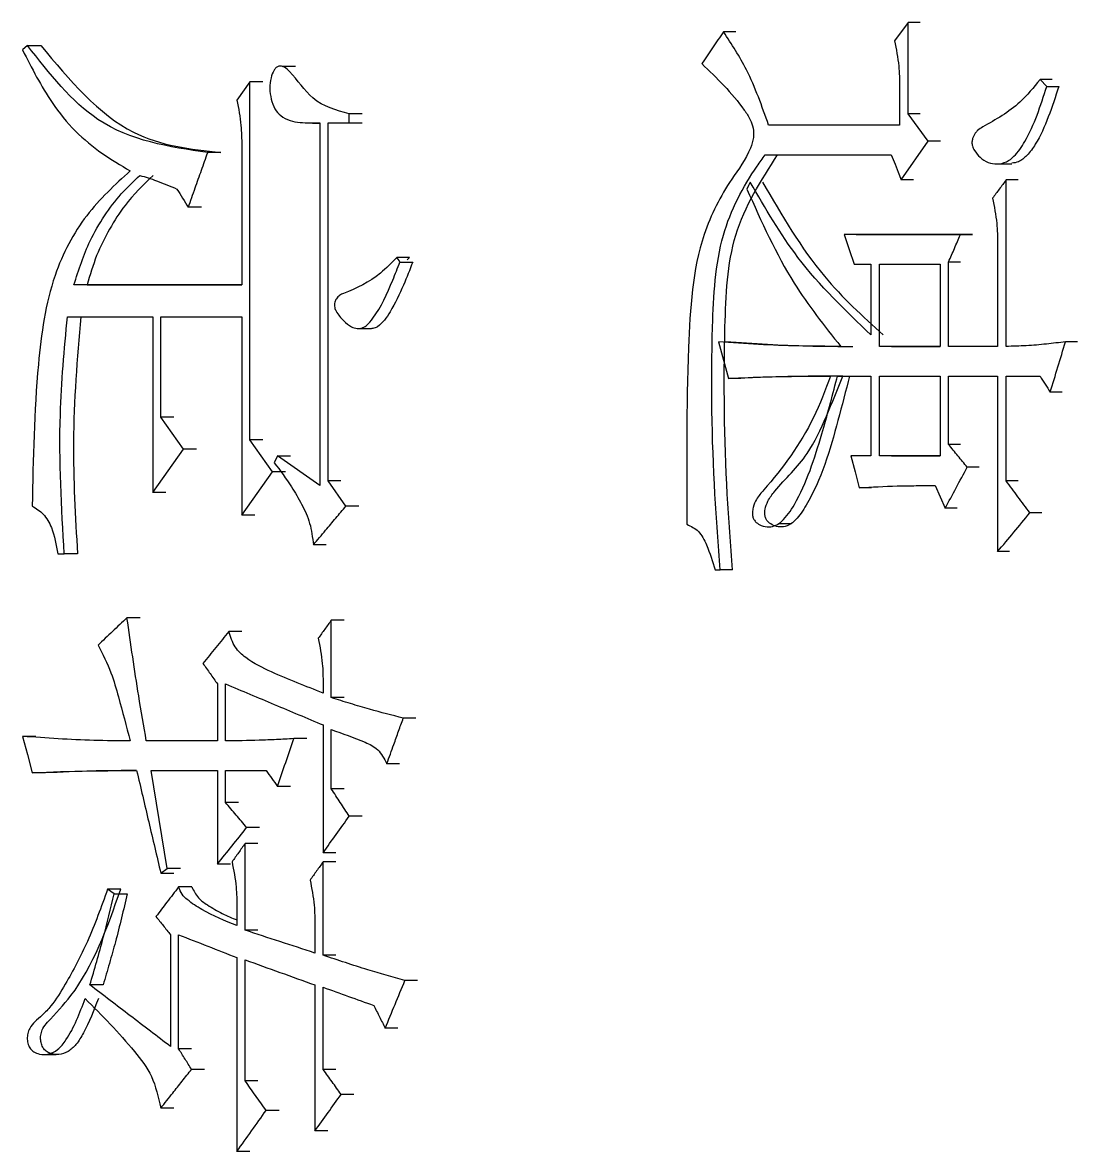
# Model space of a CAD drawing. Header units: millimetres. Extents: x 2160 to 4596, y 811 to 2534.
# Drawn here: x 3272.2 to 3277.2, y 1498.27 to 1503.63 of the extents above; entities that cross this region are included whole.
import ezdxf

# ---------------------------------------------------------------- set-up
doc = ezdxf.new("R2010")
doc.units = ezdxf.units.MM

msp = doc.modelspace()

# ---------------------------------------------------------------- linework, layer by layer
at = {"color": 7, "linetype": 'Continuous', "lineweight": 25}
for p, q in [((3276.3999, 1503.6261), (3276.3359, 1503.5396)), ((3276.3999, 1503.1934), (3276.3999, 1503.6261)), ((3275.5827, 1503.5828), (3275.5242, 1503.5828)), ((3272.2216, 1503.5179), (3272.1988, 1503.4963)), ((3272.2216, 1503.5179), (3272.2847, 1503.5179)), ((3273.4931, 1503.4178), (3273.4316, 1503.4178)), ((3277.0582, 1503.3232), (3277.026, 1503.3557)), ((3277.0828, 1503.3557), (3277.026, 1503.3557)), ((3273.2773, 1503.3448), (3273.2157, 1503.2583)), ((3273.2773, 1501.6465), (3273.2773, 1503.3448)), ((3273.3387, 1503.3448), (3273.2773, 1503.3448)), ((3276.3599, 1503.3232), (3276.3599, 1503.1393)), ((3277.0582, 1503.3232), (3277.1148, 1503.3232)), ((3273.5748, 1503.149), (3273.6093, 1503.149)), ((3273.6093, 1503.1502), (3273.6093, 1501.4302)), ((3273.648, 1503.1501), (3273.7487, 1503.1501)), ((3273.648, 1501.4518), (3273.648, 1503.1501)), ((3273.7487, 1503.1501), (3273.7487, 1503.1934)), ((3273.8094, 1503.1934), (3273.7487, 1503.1934)), ((3273.7487, 1503.1501), (3273.8094, 1503.1501)), ((3276.4959, 1503.0636), (3276.3999, 1503.1934)), ((3276.4572, 1503.1934), (3276.3999, 1503.1934)), ((3275.7969, 1503.1393), (3275.7383, 1503.1393)), ((3276.3599, 1503.1393), (3275.7384, 1503.1393)), ((3276.3599, 1503.1393), (3275.7969, 1503.1393)), ((3273.2388, 1503.042), (3273.2388, 1502.3821)), ((3276.3679, 1502.8797), (3276.4959, 1503.0636)), ((3276.5532, 1503.0636), (3276.4959, 1503.0636)), ((3273.1393, 1503.0096), (3273.0773, 1503.0096)), ((3275.7224, 1502.9987), (3276.3199, 1502.9987)), ((3276.8345, 1502.9564), (3276.8917, 1502.9564)), ((3276.4253, 1502.8797), (3276.3679, 1502.8797)), ((3276.8651, 1502.0901), (3276.8651, 1502.8797)), ((3276.9219, 1502.8797), (3276.8651, 1502.8797)), ((3273.0469, 1502.7499), (3272.9851, 1502.7499)), ((3276.6482, 1502.6201), (3276.0964, 1502.6201)), ((3276.1541, 1502.6201), (3276.0964, 1502.6201)), ((3276.1544, 1502.6201), (3276.7055, 1502.6201)), ((3276.7053, 1502.6201), (3276.6482, 1502.6201)), ((3276.8249, 1502.5768), (3276.8249, 1502.0901)), ((3274.0235, 1502.5011), (3274.0347, 1502.5118)), ((3276.1442, 1502.4795), (3276.224, 1502.4795)), ((3276.224, 1502.4795), (3276.224, 1502.1443)), ((3276.264, 1502.4795), (3276.552, 1502.4795)), ((3276.264, 1502.09), (3276.264, 1502.4795)), ((3276.552, 1502.4795), (3276.552, 1502.0901)), ((3276.5921, 1502.0901), (3276.5921, 1502.4903)), ((3273.2388, 1502.3821), (3272.4422, 1502.3821)), ((3272.5047, 1502.3821), (3272.4422, 1502.3821)), ((3272.505, 1502.3821), (3273.2388, 1502.3821)), ((3272.4117, 1502.2306), (3272.8165, 1502.2307)), ((3272.8165, 1502.2307), (3272.8165, 1501.3977)), ((3272.8548, 1502.2307), (3273.2388, 1502.2307)), ((3272.8548, 1501.7547), (3272.8548, 1502.2307)), ((3273.2388, 1502.2307), (3273.2388, 1501.2895)), ((3273.7939, 1502.1748), (3273.8549, 1502.1748)), ((3275.5323, 1502.1117), (3275.559, 1502.1117)), ((3276.552, 1502.0901), (3276.264, 1502.09)), ((3276.3215, 1502.0901), (3276.264, 1502.09)), ((3276.3218, 1502.0901), (3276.552, 1502.0901)), ((3276.8249, 1502.0901), (3276.5921, 1502.0901)), ((3276.6492, 1502.0901), (3276.5921, 1502.0901)), ((3277.2034, 1502.1117), (3277.1469, 1502.1117)), ((3275.6064, 1501.9386), (3275.548, 1501.9386)), ((3276.0645, 1501.9494), (3276.224, 1501.9494)), ((3276.224, 1501.9494), (3276.224, 1501.5708)), ((3276.264, 1501.9494), (3276.552, 1501.9494)), ((3276.264, 1501.5708), (3276.264, 1501.9494)), ((3276.552, 1501.9494), (3276.552, 1501.5708)), ((3276.5921, 1501.9494), (3276.8249, 1501.9494)), ((3276.5921, 1501.6249), (3276.5921, 1501.9494)), ((3276.8249, 1501.9494), (3276.8249, 1501.1165)), ((3276.8651, 1501.9494), (3277.026, 1501.9494)), ((3276.8651, 1501.4518), (3276.8651, 1501.9494)), ((3277.1309, 1501.8737), (3277.0744, 1501.8737)), ((3272.9621, 1501.6032), (3272.8548, 1501.7547)), ((3272.9167, 1501.7547), (3272.8548, 1501.7547)), ((3273.3853, 1501.4951), (3273.2773, 1501.6465)), ((3273.3387, 1501.6465), (3273.2773, 1501.6465)), ((3272.8165, 1501.3977), (3272.9621, 1501.6032)), ((3273.0239, 1501.6032), (3272.9621, 1501.6032)), ((3276.6492, 1501.6249), (3276.5921, 1501.6249)), ((3273.4084, 1501.5708), (3273.393, 1501.5384)), ((3273.6093, 1501.4302), (3273.4084, 1501.5708)), ((3273.4084, 1501.5708), (3273.4696, 1501.5708)), ((3276.224, 1501.5708), (3276.1283, 1501.5708)), ((3276.186, 1501.5708), (3276.1283, 1501.5708)), ((3276.552, 1501.5708), (3276.264, 1501.5708)), ((3276.3215, 1501.5708), (3276.264, 1501.5708)), ((3276.3218, 1501.5708), (3276.552, 1501.5708)), ((3273.2388, 1501.2895), (3273.3853, 1501.4951)), ((3273.4465, 1501.4951), (3273.3853, 1501.4951)), ((3276.7373, 1501.5167), (3276.6803, 1501.5167)), ((3273.7332, 1501.3328), (3273.648, 1501.4518)), ((3273.7089, 1501.4518), (3273.648, 1501.4518)), ((3272.8785, 1501.3977), (3272.8165, 1501.3977)), ((3276.2258, 1501.4194), (3276.1682, 1501.4194)), ((3273.794, 1501.3328), (3273.7332, 1501.3328)), ((3276.6332, 1501.322), (3276.576, 1501.322)), ((3273.3003, 1501.2895), (3273.2388, 1501.2895)), ((3277.0344, 1501.3004), (3276.9777, 1501.3004)), ((3275.7878, 1501.2503), (3275.8463, 1501.2504)), ((3273.6393, 1501.1489), (3273.5784, 1501.1489)), ((3276.8817, 1501.1165), (3276.8249, 1501.1165)), ((3272.366, 1501.1056), (3272.3965, 1501.1056)), ((3272.4591, 1501.1056), (3272.3965, 1501.1056)), ((3275.4847, 1501.0299), (3275.5084, 1501.0299)), ((3275.5669, 1501.0299), (3275.5084, 1501.0299)), ((3272.7562, 1500.8028), (3272.6941, 1500.8028)), ((3273.6635, 1500.4242), (3273.6635, 1500.792)), ((3273.7244, 1500.792), (3273.6635, 1500.792)), ((3273.2388, 1500.7379), (3273.1773, 1500.7379)), ((3273.1234, 1500.4891), (3273.1234, 1500.2186)), ((3273.1619, 1500.2186), (3273.1619, 1500.4891)), ((3273.6248, 1500.4891), (3273.6248, 1500.4458)), ((3273.7244, 1500.4242), (3273.6635, 1500.4242)), ((3274.0653, 1500.3268), (3274.0049, 1500.3268)), ((3273.6248, 1500.2944), (3273.6248, 1499.6886)), ((3273.6635, 1499.9915), (3273.6635, 1500.2727)), ((3272.2616, 1500.2403), (3272.1988, 1500.2403)), ((3273.1234, 1500.2186), (3272.7859, 1500.2186)), ((3272.8479, 1500.2186), (3272.7859, 1500.2186)), ((3273.5467, 1500.2295), (3273.4856, 1500.2295)), ((3273.9876, 1500.1104), (3273.9271, 1500.1103)), ((3272.3074, 1500.0672), (3272.2444, 1500.0672)), ((3272.8088, 1500.078), (3273.1234, 1500.078)), ((3273.1234, 1500.078), (3273.1234, 1499.6345)), ((3273.1619, 1500.078), (3273.3544, 1500.078)), ((3273.1619, 1499.9266), (3273.1619, 1500.078)), ((3273.4696, 1500.0023), (3273.4084, 1500.0023)), ((3273.7244, 1499.9915), (3273.6635, 1499.9915)), ((3273.2234, 1499.9266), (3273.1619, 1499.9266)), ((3273.8095, 1499.8617), (3273.7487, 1499.8617)), ((3273.3233, 1499.8076), (3273.2619, 1499.8076)), ((3273.2542, 1499.3208), (3273.2542, 1499.7319)), ((3273.3156, 1499.7319), (3273.2542, 1499.7319)), ((3273.6857, 1499.6886), (3273.6248, 1499.6886)), ((3272.8548, 1499.5912), (3272.8854, 1499.6129)), ((3272.9474, 1499.6129), (3272.8854, 1499.6129)), ((3273.185, 1499.6345), (3273.1234, 1499.6345)), ((3273.6248, 1499.2018), (3273.6248, 1499.6453)), ((3272.8548, 1499.5912), (3272.9167, 1499.5912)), ((3272.6329, 1499.4939), (3272.6024, 1499.5155)), ((3273.0013, 1499.5264), (3272.9392, 1499.5264)), ((3272.6329, 1499.4939), (3272.6952, 1499.4939)), ((3273.2157, 1499.429), (3273.2157, 1499.3424)), ((3273.5861, 1499.3424), (3273.5861, 1499.2126)), ((3272.9008, 1499.2992), (3272.9008, 1498.7691)), ((3272.9391, 1498.7583), (3272.9391, 1499.2992)), ((3273.3156, 1499.3208), (3273.2542, 1499.3208)), ((3273.2157, 1499.191), (3273.2157, 1498.2715)), ((3273.2542, 1498.6069), (3273.2542, 1499.1802)), ((3274.0731, 1499.0828), (3274.0127, 1499.0828)), ((3272.5809, 1499.0612), (3272.5184, 1499.0612)), ((3273.5861, 1499.0612), (3273.5861, 1498.3689)), ((3273.6248, 1498.6609), (3273.6248, 1499.0504)), ((3273.9799, 1498.8557), (3273.9194, 1498.8557)), ((3273.001, 1498.7583), (3272.9391, 1498.7583)), ((3272.2956, 1498.7315), (3272.3587, 1498.7315)), ((3273.0623, 1498.6609), (3273.0005, 1498.6609)), ((3273.6857, 1498.6609), (3273.6248, 1498.6609)), ((3273.3156, 1498.6069), (3273.2542, 1498.6069)), ((3273.7708, 1498.542), (3273.71, 1498.542)), ((3272.9167, 1498.477), (3272.8547, 1498.477)), ((3273.4157, 1498.4662), (3273.3544, 1498.4662)), ((3273.6471, 1498.3689), (3273.5861, 1498.3689)), ((3273.2772, 1498.2715), (3273.2157, 1498.2715))]:
    msp.add_line(p, q, dxfattribs=at)
at = {"color": 7, "linetype": 'Continuous', "lineweight": 25, "flags": 128}
for points in [[(3276.4572, 1503.6261), (3276.4431, 1503.6261), (3276.4287, 1503.6261), (3276.3999, 1503.6261)], [(3276.3199, 1502.9987), (3276.338, 1502.9539), (3276.3529, 1502.9168), (3276.3679, 1502.8797)], [(3275.6511, 1502.8689), (3275.6432, 1502.8527), (3275.6352, 1502.8365)], [(3276.0964, 1502.6201), (3276.1203, 1502.5498), (3276.1442, 1502.4795)], [(3274.0347, 1502.5118), (3274.0134, 1502.5118), (3273.9936, 1502.5118), (3273.9739, 1502.5118)], [(3273.9894, 1502.4903), (3273.9847, 1502.4968), (3273.98, 1502.5032), (3273.9739, 1502.5118)], [(3273.9894, 1502.4903), (3274.0106, 1502.4903), (3274.0304, 1502.4903), (3274.0498, 1502.4903)], [(3276.6492, 1502.4903), (3276.6351, 1502.4903), (3276.6208, 1502.4903), (3276.5921, 1502.4903)], [(3275.5005, 1502.1117), (3275.5243, 1502.0251), (3275.548, 1501.9386)], [(3276.1283, 1501.5708), (3276.1482, 1501.4951), (3276.1682, 1501.4194)], [(3276.528, 1501.4302), (3276.552, 1501.3761), (3276.576, 1501.322)], [(3276.9219, 1501.4518), (3276.8936, 1501.4518), (3276.8651, 1501.4518)], [(3272.1988, 1500.2403), (3272.2216, 1500.1537), (3272.2444, 1500.0672)], [(3272.8854, 1499.6129), (3272.8471, 1499.8454), (3272.8088, 1500.078)], [(3273.6857, 1499.6453), (3273.6706, 1499.6453), (3273.6551, 1499.6453), (3273.6248, 1499.6453)], [(3272.6647, 1499.5155), (3272.6493, 1499.5155), (3272.6337, 1499.5155), (3272.618, 1499.5155), (3272.6024, 1499.5155)], [(3273.6857, 1499.2018), (3273.6686, 1499.2018), (3273.6512, 1499.2018), (3273.6248, 1499.2018)]]:
    msp.add_lwpolyline(points, dxfattribs=at)
at = {"color": 7, "linetype": 'Continuous', "lineweight": 25}
for points, knots in [([(3275.5242, 1503.5828), (3275.5155, 1503.5699), (3275.498, 1503.5442), (3275.4637, 1503.4937), (3275.4381, 1503.4561), (3275.4214, 1503.4314)], [0, 0, 0, 0, 0.255269, 0.510539, 1, 1, 1, 1]), ([(3275.7383, 1503.1393), (3275.7067, 1503.2292), (3275.6506, 1503.3886), (3275.5626, 1503.5239), (3275.5242, 1503.5828)], [0, 0, 0, 0, 0.564088, 1, 1, 1, 1]), ([(3273.0773, 1503.0096), (3272.8937, 1503.0366), (3272.561, 1503.0857), (3272.3266, 1503.3842), (3272.2216, 1503.5179)], [0, 0, 0, 0, 0.5518947, 1, 1, 1, 1]), ([(3272.2847, 1503.5179), (3272.4222, 1503.3536), (3272.6654, 1503.063), (3272.9957, 1503.0257), (3273.1393, 1503.0096)], [0, 0, 0, 0, 0.565517, 1, 1, 1, 1]), ([(3276.3359, 1503.5396), (3276.3438, 1503.4998), (3276.3581, 1503.4287), (3276.3593, 1503.3555), (3276.3599, 1503.3232)], [0, 0, 0, 0, 0.558835, 1, 1, 1, 1]), ([(3272.1988, 1503.4963), (3272.2426, 1503.4099), (3272.3142, 1503.2688), (3272.446, 1503.1073), (3272.5735, 1503.0031), (3272.6642, 1502.9496), (3272.7094, 1502.9229)], [0, 0, 0, 0, 0.347372, 0.56793, 0.785018, 1, 1, 1, 1]), ([(3273.7487, 1503.1934), (3273.6869, 1503.2098), (3273.575, 1503.2396), (3273.4975, 1503.3642), (3273.4429, 1503.4156), (3273.4186, 1503.4226), (3273.4014, 1503.4129), (3273.3877, 1503.3947), (3273.3749, 1503.3615), (3273.3701, 1503.3138), (3273.3768, 1503.2629), (3273.3934, 1503.2161), (3273.4375, 1503.1661), (3273.5156, 1503.1487), (3273.5781, 1503.1497), (3273.6093, 1503.1502)], [0, 0, 0, 0, 0.230315, 0.416653, 0.453363, 0.487574, 0.504133, 0.522235, 0.561764, 0.612067, 0.663426, 0.714082, 0.762172, 0.881162, 1, 1, 1, 1]), ([(3275.4214, 1503.4314), (3275.4925, 1503.3626), (3275.5758, 1503.2822), (3275.6505, 1503.1704), (3275.6676, 1503.1261), (3275.6683, 1503.0777), (3275.6398, 1502.9889), (3275.5374, 1502.8557), (3275.3833, 1502.5598), (3275.3474, 1501.9816), (3275.3491, 1501.5237), (3275.3502, 1501.2463)], [0, 0, 0, 0, 0.138481, 0.162101, 0.180201, 0.198515, 0.22064, 0.297298, 0.425038, 0.651637, 1, 1, 1, 1]), ([(3277.026, 1503.3557), (3276.9955, 1503.3181), (3276.9174, 1503.222), (3276.8069, 1503.1611), (3276.7325, 1503.1183), (3276.7161, 1503.0991), (3276.7062, 1503.0804), (3276.7022, 1503.0587), (3276.7049, 1503.0385), (3276.7173, 1503.0128), (3276.7421, 1502.9846), (3276.779, 1502.9597), (3276.8233, 1502.9526), (3276.8666, 1502.9625), (3276.9135, 1502.9983), (3276.9646, 1503.0734), (3277.0144, 1503.1872), (3277.0435, 1503.2776), (3277.0582, 1503.3232)], [0, 0, 0, 0, 0.132576, 0.339199, 0.368942, 0.383766, 0.408891, 0.423884, 0.438973, 0.459319, 0.498147, 0.542368, 0.587069, 0.63299, 0.675109, 0.75468, 0.876186, 1, 1, 1, 1]), ([(3277.115, 1503.3232), (3277.0993, 1503.2746), (3277.0686, 1503.1797), (3277.0187, 1503.0674), (3276.9682, 1502.9979), (3276.929, 1502.9641), (3276.9024, 1502.9604), (3276.8916, 1502.9589)], [0, 0, 0, 0, 0.330623, 0.64442, 0.796409, 0.917248, 1, 1, 1, 1]), ([(3273.2157, 1503.2583), (3273.2234, 1503.2185), (3273.2371, 1503.1474), (3273.2383, 1503.0742), (3273.2388, 1503.042)], [0, 0, 0, 0, 0.5588348, 1, 1, 1, 1]), ([(3272.9851, 1502.7499), (3272.996, 1502.7806), (3273.0168, 1502.8392), (3273.0475, 1502.9257), (3273.0674, 1502.9816), (3273.0773, 1503.0095)], [0, 0, 0, 0, 0.354383, 0.677192, 1, 1, 1, 1]), ([(3275.5084, 1501.0299), (3275.4994, 1501.1497), (3275.4703, 1501.5333), (3275.4628, 1502.0609), (3275.4911, 1502.6102), (3275.6276, 1502.8683), (3275.7094, 1502.9811), (3275.7222, 1502.9989)], [0, 0, 0, 0, 0.1759592, 0.5638001, 0.7780246, 0.9650465, 1, 1, 1, 1]), ([(3275.5672, 1501.0299), (3275.5582, 1501.1497), (3275.529, 1501.5336), (3275.5228, 1502.0586), (3275.549, 1502.6389), (3275.7027, 1502.8776), (3275.7808, 1502.9989)], [0, 0, 0, 0, 0.176057, 0.564128, 0.778612, 1, 1, 1, 1]), ([(3272.7094, 1502.9229), (3272.6373, 1502.8569), (3272.4923, 1502.7241), (3272.3231, 1502.4088), (3272.2561, 1501.9248), (3272.2488, 1501.5567), (3272.2444, 1501.3328)], [0, 0, 0, 0, 0.1896226, 0.3813011, 0.6238123, 1, 1, 1, 1]), ([(3272.4422, 1502.3821), (3272.4653, 1502.4536), (3272.503, 1502.5708), (3272.5857, 1502.7106), (3272.6645, 1502.8158), (3272.7251, 1502.8729), (3272.7553, 1502.9013)], [0, 0, 0, 0, 0.3463703, 0.567178, 0.7849776, 1, 1, 1, 1]), ([(3272.8176, 1502.9013), (3272.7715, 1502.8562), (3272.695, 1502.7812), (3272.6097, 1502.6473), (3272.5462, 1502.5225), (3272.5188, 1502.4291), (3272.505, 1502.3821)], [0, 0, 0, 0, 0.332937, 0.552321, 0.774679, 1, 1, 1, 1]), ([(3272.7553, 1502.9013), (3272.7816, 1502.8933), (3272.8245, 1502.8801), (3272.8829, 1502.8567), (3272.9152, 1502.8432), (3272.9314, 1502.8364)], [0, 0, 0, 0, 0.443144, 0.721519, 1, 1, 1, 1]), ([(3276.8651, 1502.8797), (3276.8543, 1502.8653), (3276.8329, 1502.8364), (3276.8115, 1502.8076), (3276.8007, 1502.7932)], [0, 0, 0, 0, 0.4999996, 1, 1, 1, 1]), ([(3272.9314, 1502.8364), (3272.9404, 1502.822), (3272.9583, 1502.7932), (3272.9762, 1502.7643), (3272.9851, 1502.7499)], [0, 0, 0, 0, 0.499998, 1, 1, 1, 1]), ([(3275.6352, 1502.8365), (3275.7041, 1502.6824), (3275.8261, 1502.4094), (3276.0033, 1502.187), (3276.0805, 1502.0901)], [0, 0, 0, 0, 0.5644875, 1, 1, 1, 1]), ([(3276.224, 1502.1443), (3276.1025, 1502.2601), (3275.8832, 1502.469), (3275.7226, 1502.7456), (3275.6511, 1502.8689)], [0, 0, 0, 0, 0.554384, 1, 1, 1, 1]), ([(3275.7097, 1502.8689), (3275.8011, 1502.7123), (3275.9625, 1502.4354), (3276.1852, 1502.2325), (3276.2819, 1502.1443)], [0, 0, 0, 0, 0.565567, 1, 1, 1, 1]), ([(3276.8007, 1502.7932), (3276.8087, 1502.7534), (3276.823, 1502.6823), (3276.8243, 1502.6091), (3276.8249, 1502.5768)], [0, 0, 0, 0, 0.5588348, 1, 1, 1, 1]), ([(3273.9739, 1502.5118), (3273.9488, 1502.4859), (3273.8742, 1502.4089), (3273.7768, 1502.3621), (3273.7023, 1502.3339), (3273.6882, 1502.3185), (3273.6802, 1502.3023), (3273.6775, 1502.2878), (3273.6793, 1502.2724), (3273.6924, 1502.2439), (3273.7198, 1502.2125), (3273.7539, 1502.1833), (3273.7844, 1502.1736), (3273.8085, 1502.1756), (3273.8353, 1502.1914), (3273.8931, 1502.2607), (3273.9414, 1502.3687), (3273.9781, 1502.4617), (3273.9894, 1502.4903)], [0, 0, 0, 0, 0.115812, 0.344661, 0.368828, 0.393191, 0.409898, 0.422378, 0.434924, 0.453159, 0.514674, 0.56658, 0.599651, 0.625811, 0.651928, 0.703899, 0.908913, 1, 1, 1, 1]), ([(3274.0501, 1502.4903), (3274.0358, 1502.4537), (3274.0039, 1502.3723), (3273.9591, 1502.2797), (3273.9164, 1502.2138), (3273.8889, 1502.1858), (3273.8663, 1502.1743), (3273.8569, 1502.1754), (3273.8553, 1502.1756)], [0, 0, 0, 0, 0.2969306, 0.6611888, 0.7869911, 0.9138322, 0.9854391, 1, 1, 1, 1]), ([(3272.3965, 1501.1056), (3272.3838, 1501.3261), (3272.3622, 1501.7021), (3272.3972, 1502.076), (3272.4117, 1502.2306)], [0, 0, 0, 0, 0.586461, 1, 1, 1, 1]), ([(3272.4746, 1502.2306), (3272.4582, 1502.0323), (3272.4273, 1501.6578), (3272.4491, 1501.2823), (3272.4594, 1501.1056)], [0, 0, 0, 0, 0.529593, 1, 1, 1, 1]), ([(3276.0805, 1502.09), (3276.014, 1502.0903), (3275.8837, 1502.0909), (3275.6904, 1502.0984), (3275.5638, 1502.1073), (3275.5005, 1502.1117)], [0, 0, 0, 0, 0.34298, 0.671401, 1, 1, 1, 1]), ([(3275.5593, 1502.1117), (3275.6254, 1502.1071), (3275.7546, 1502.098), (3275.9478, 1502.0908), (3276.0749, 1502.0903), (3276.1386, 1502.09)], [0, 0, 0, 0, 0.343426, 0.671619, 1, 1, 1, 1]), ([(3277.1469, 1502.1117), (3277.1168, 1502.108), (3277.0548, 1502.1004), (3276.9608, 1502.0922), (3276.897, 1502.0908), (3276.8651, 1502.0901)], [0, 0, 0, 0, 0.321619, 0.660532, 1, 1, 1, 1]), ([(3277.0744, 1501.8737), (3277.0865, 1501.9134), (3277.1106, 1501.9927), (3277.1348, 1502.072), (3277.1469, 1502.1117)], [0, 0, 0, 0, 0.499999, 1, 1, 1, 1]), ([(3275.548, 1501.9386), (3275.6102, 1501.9413), (3275.7219, 1501.9462), (3275.8835, 1501.9487), (3275.9829, 1501.9492), (3276.0326, 1501.9494)], [0, 0, 0, 0, 0.386127, 0.69305, 1, 1, 1, 1]), ([(3276.0908, 1501.9494), (3276.0282, 1501.9491), (3275.9161, 1501.9485), (3275.7548, 1501.9454), (3275.6561, 1501.9409), (3275.6068, 1501.9386)], [0, 0, 0, 0, 0.386613, 0.693273, 1, 1, 1, 1]), ([(3276.0326, 1501.9494), (3276.0072, 1501.8825), (3275.9301, 1501.6792), (3275.7935, 1501.4968), (3275.6819, 1501.3715), (3275.6657, 1501.3324), (3275.6606, 1501.3042), (3275.662, 1501.2842), (3275.6684, 1501.2675), (3275.682, 1501.2519), (3275.7067, 1501.2377), (3275.7392, 1501.2312), (3275.7735, 1501.2392), (3275.8176, 1501.2716), (3275.908, 1501.4081), (3275.9843, 1501.6446), (3276.0405, 1501.853), (3276.0634, 1501.9451), (3276.0645, 1501.9494)], [0, 0, 0, 0, 0.124011, 0.376469, 0.411268, 0.435219, 0.449017, 0.459493, 0.468415, 0.479424, 0.497392, 0.52431, 0.5464, 0.568413, 0.629489, 0.83774, 0.992414, 1, 1, 1, 1]), ([(3276.1226, 1501.9494), (3276.1045, 1501.8795), (3276.05, 1501.6689), (3275.9788, 1501.4264), (3275.8776, 1501.2753), (3275.836, 1501.2405), (3275.8009, 1501.2314), (3275.7689, 1501.2369), (3275.7454, 1501.2484), (3275.7303, 1501.2629), (3275.7225, 1501.2777), (3275.7191, 1501.2964), (3275.7217, 1501.3237), (3275.7359, 1501.3632), (3275.8045, 1501.4513), (3275.9221, 1501.558), (3276.0144, 1501.7596), (3276.0652, 1501.8859), (3276.0908, 1501.9494)], [0, 0, 0, 0, 0.123802, 0.372539, 0.424822, 0.44993, 0.475305, 0.497162, 0.516131, 0.527231, 0.536277, 0.545322, 0.558814, 0.581819, 0.616602, 0.762394, 0.880401, 1, 1, 1, 1]), ([(3277.026, 1501.9494), (3277.0341, 1501.9368), (3277.0502, 1501.9116), (3277.0663, 1501.8863), (3277.0744, 1501.8737)], [0, 0, 0, 0, 0.500001, 1, 1, 1, 1]), ([(3276.6803, 1501.5167), (3276.6656, 1501.5348), (3276.6362, 1501.5708), (3276.6068, 1501.6069), (3276.5921, 1501.6249)], [0, 0, 0, 0, 0.499998, 1, 1, 1, 1]), ([(3273.393, 1501.5384), (3273.4212, 1501.5008), (3273.4678, 1501.4387), (3273.5236, 1501.3421), (3273.566, 1501.2525), (3273.5742, 1501.1836), (3273.5784, 1501.1489)], [0, 0, 0, 0, 0.3348362, 0.5537451, 0.7753729, 1, 1, 1, 1]), ([(3276.576, 1501.322), (3276.5934, 1501.3545), (3276.6281, 1501.4194), (3276.6629, 1501.4843), (3276.6803, 1501.5167)], [0, 0, 0, 0, 0.499999, 1, 1, 1, 1]), ([(3276.1682, 1501.4194), (3276.2281, 1501.4228), (3276.3178, 1501.428), (3276.4379, 1501.4297), (3276.4979, 1501.43), (3276.528, 1501.4302)], [0, 0, 0, 0, 0.500395, 0.750186, 1, 1, 1, 1]), ([(3276.9777, 1501.3004), (3276.9589, 1501.3256), (3276.9214, 1501.3761), (3276.8838, 1501.4266), (3276.8651, 1501.4518)], [0, 0, 0, 0, 0.499999, 1, 1, 1, 1]), ([(3272.2444, 1501.3328), (3272.2629, 1501.3217), (3272.3005, 1501.299), (3272.3466, 1501.2179), (3272.3586, 1501.1485), (3272.366, 1501.1056)], [0, 0, 0, 0, 0.268929, 0.548046, 1, 1, 1, 1]), ([(3273.5784, 1501.1489), (3273.5978, 1501.172), (3273.6332, 1501.2141), (3273.6849, 1501.2754), (3273.7171, 1501.3137), (3273.7332, 1501.3328)], [0, 0, 0, 0, 0.375947, 0.687973, 1, 1, 1, 1]), ([(3276.8249, 1501.1165), (3276.8503, 1501.1471), (3276.9012, 1501.2084), (3276.9522, 1501.2697), (3276.9777, 1501.3004)], [0, 0, 0, 0, 0.5, 1, 1, 1, 1]), ([(3275.3502, 1501.2463), (3275.3697, 1501.237), (3275.4099, 1501.2179), (3275.4528, 1501.1344), (3275.4725, 1501.0698), (3275.4847, 1501.0299)], [0, 0, 0, 0, 0.266463, 0.547608, 1, 1, 1, 1]), ([(3272.6941, 1500.8028), (3272.6712, 1500.7812), (3272.6254, 1500.7379), (3272.5796, 1500.6947), (3272.5568, 1500.6731)], [0, 0, 0, 0, 0.5, 1, 1, 1, 1]), ([(3272.7859, 1500.2186), (3272.7737, 1500.2897), (3272.7509, 1500.4223), (3272.7208, 1500.6171), (3272.703, 1500.7409), (3272.6941, 1500.8028)], [0, 0, 0, 0, 0.366425, 0.683185, 1, 1, 1, 1]), ([(3273.6635, 1500.792), (3273.6532, 1500.7775), (3273.6325, 1500.7487), (3273.6119, 1500.7198), (3273.6016, 1500.7054)], [0, 0, 0, 0, 0.5, 1, 1, 1, 1]), ([(3273.1773, 1500.7379), (3273.1568, 1500.7126), (3273.1157, 1500.6622), (3273.0747, 1500.6117), (3273.0543, 1500.5864)], [0, 0, 0, 0, 0.5, 1, 1, 1, 1]), ([(3273.6248, 1500.4458), (3273.5428, 1500.4778), (3273.4179, 1500.5265), (3273.2768, 1500.5946), (3273.2026, 1500.6603), (3273.1858, 1500.7118), (3273.1773, 1500.7379)], [0, 0, 0, 0, 0.493627, 0.751972, 0.874128, 1, 1, 1, 1]), ([(3273.6016, 1500.7054), (3273.6093, 1500.6657), (3273.6231, 1500.5945), (3273.6243, 1500.5214), (3273.6248, 1500.4891)], [0, 0, 0, 0, 0.558835, 1, 1, 1, 1]), ([(3272.5568, 1500.6731), (3272.5788, 1500.6304), (3272.6185, 1500.5532), (3272.6623, 1500.3966), (3272.691, 1500.2882), (3272.7094, 1500.2186)], [0, 0, 0, 0, 0.308167, 0.555958, 1, 1, 1, 1]), ([(3273.0543, 1500.5864), (3273.0658, 1500.5702), (3273.0888, 1500.5377), (3273.1119, 1500.5053), (3273.1234, 1500.4891)], [0, 0, 0, 0, 0.500002, 1, 1, 1, 1]), ([(3273.1619, 1500.4891), (3273.2389, 1500.4566), (3273.3928, 1500.3917), (3273.5475, 1500.3268), (3273.6248, 1500.2944)], [0, 0, 0, 0, 0.5, 1, 1, 1, 1]), ([(3274.0049, 1500.3268), (3273.9516, 1500.3403), (3273.8677, 1500.3614), (3273.7542, 1500.3956), (3273.6937, 1500.4146), (3273.6635, 1500.4242)], [0, 0, 0, 0, 0.465077, 0.732515, 1, 1, 1, 1]), ([(3273.9272, 1500.1104), (3273.9382, 1500.1411), (3273.9566, 1500.1925), (3273.9826, 1500.2646), (3273.9975, 1500.3061), (3274.0049, 1500.3268)], [0, 0, 0, 0, 0.425233, 0.712616, 1, 1, 1, 1]), ([(3273.6635, 1500.2727), (3273.7166, 1500.254), (3273.7908, 1500.2278), (3273.8884, 1500.1829), (3273.9141, 1500.1348), (3273.9271, 1500.1104)], [0, 0, 0, 0, 0.554938, 0.774738, 1, 1, 1, 1]), ([(3272.7094, 1500.2186), (3272.6518, 1500.2191), (3272.5376, 1500.2201), (3272.3674, 1500.2284), (3272.255, 1500.2363), (3272.1988, 1500.2403)], [0, 0, 0, 0, 0.337206, 0.668546, 1, 1, 1, 1]), ([(3273.4856, 1500.2295), (3273.4581, 1500.2279), (3273.4031, 1500.2247), (3273.2951, 1500.2203), (3273.2147, 1500.2193), (3273.1619, 1500.2186)], [0, 0, 0, 0, 0.254777, 0.5095604, 1, 1, 1, 1]), ([(3273.4084, 1500.0023), (3273.4213, 1500.0402), (3273.447, 1500.1159), (3273.4728, 1500.1916), (3273.4856, 1500.2295)], [0, 0, 0, 0, 0.499999, 1, 1, 1, 1]), ([(3272.2444, 1500.0672), (3272.3344, 1500.0712), (3272.4267, 1500.0753), (3272.5217, 1500.0767), (3272.5288, 1500.0769), (3272.5358, 1500.077), (3272.5428, 1500.077), (3272.5499, 1500.0771), (3272.5569, 1500.0772), (3272.5639, 1500.0773), (3272.571, 1500.0774), (3272.5803, 1500.0774), (3272.5897, 1500.0775), (3272.5991, 1500.0776), (3272.6061, 1500.0776), (3272.6132, 1500.0777), (3272.6202, 1500.0777), (3272.6272, 1500.0778), (3272.6343, 1500.0778), (3272.6413, 1500.0778), (3272.6507, 1500.0778), (3272.6601, 1500.0779), (3272.6695, 1500.0779), (3272.6765, 1500.0779), (3272.6836, 1500.0779), (3272.6906, 1500.0779), (3272.6977, 1500.078), (3272.7047, 1500.078), (3272.7118, 1500.078), (3272.7188, 1500.078), (3272.7282, 1500.078), (3272.7353, 1500.078), (3272.74, 1500.078)], [0, 0, 0, 0, 0.54643, 0.560604, 0.574777, 0.588951, 0.603124, 0.617298, 0.631471, 0.645645, 0.659818, 0.673992, 0.702339, 0.716512, 0.730686, 0.744859, 0.759033, 0.773206, 0.78738, 0.801553, 0.815726, 0.844073, 0.858247, 0.87242, 0.886594, 0.900767, 0.914941, 0.929114, 0.943288, 0.957461, 0.971635, 1, 1, 1, 1]), ([(3272.74, 1500.0778), (3272.7155, 1500.0778), (3272.6458, 1500.0777), (3272.5015, 1500.0759), (3272.3819, 1500.0705), (3272.3074, 1500.0672)], [0, 0, 0, 0, 0.169125, 0.482016, 1, 1, 1, 1]), ([(3272.74, 1500.078), (3272.7591, 1499.9969), (3272.7973, 1499.8346), (3272.8356, 1499.6724), (3272.8548, 1499.5912)], [0, 0, 0, 0, 0.5, 1, 1, 1, 1]), ([(3273.3544, 1500.078), (3273.3634, 1500.0654), (3273.3814, 1500.0402), (3273.3994, 1500.0149), (3273.4084, 1500.0023)], [0, 0, 0, 0, 0.5000006, 1, 1, 1, 1]), ([(3273.7487, 1499.8617), (3273.7345, 1499.8833), (3273.7061, 1499.9266), (3273.6777, 1499.9698), (3273.6635, 1499.9915)], [0, 0, 0, 0, 0.4999982, 1, 1, 1, 1]), ([(3273.2619, 1499.8076), (3273.2453, 1499.8274), (3273.2119, 1499.8671), (3273.1785, 1499.9067), (3273.1619, 1499.9266)], [0, 0, 0, 0, 0.499998, 1, 1, 1, 1]), ([(3273.6248, 1499.6886), (3273.6454, 1499.7174), (3273.6867, 1499.7751), (3273.7281, 1499.8328), (3273.7487, 1499.8617)], [0, 0, 0, 0, 0.5, 1, 1, 1, 1]), ([(3273.1234, 1499.6345), (3273.1465, 1499.6633), (3273.1926, 1499.721), (3273.2388, 1499.7787), (3273.2619, 1499.8076)], [0, 0, 0, 0, 0.5, 1, 1, 1, 1]), ([(3273.2542, 1499.7319), (3273.244, 1499.7174), (3273.2234, 1499.6886), (3273.2029, 1499.6597), (3273.1927, 1499.6453)], [0, 0, 0, 0, 0.5, 1, 1, 1, 1]), ([(3273.1927, 1499.6453), (3273.2003, 1499.6056), (3273.214, 1499.5344), (3273.2152, 1499.4613), (3273.2157, 1499.429)], [0, 0, 0, 0, 0.558835, 1, 1, 1, 1]), ([(3273.6248, 1499.6453), (3273.6145, 1499.6309), (3273.5939, 1499.6021), (3273.5732, 1499.5732), (3273.5629, 1499.5588)], [0, 0, 0, 0, 0.5, 1, 1, 1, 1]), ([(3273.5629, 1499.5588), (3273.5706, 1499.519), (3273.5844, 1499.4479), (3273.5856, 1499.3747), (3273.5861, 1499.3424)], [0, 0, 0, 0, 0.558835, 1, 1, 1, 1]), ([(3272.6024, 1499.5155), (3272.5723, 1499.4316), (3272.5157, 1499.2737), (3272.4194, 1499.0929), (3272.3477, 1498.9745), (3272.2952, 1498.9199), (3272.2585, 1498.89), (3272.2339, 1498.8612), (3272.2222, 1498.8315), (3272.22, 1498.8044), (3272.2247, 1498.7784), (3272.2358, 1498.7572), (3272.2543, 1498.7409), (3272.284, 1498.7303), (3272.324, 1498.7306), (3272.3693, 1498.7532), (3272.4359, 1498.8373), (3272.4696, 1498.9272), (3272.4956, 1498.9963)], [0, 0, 0, 0, 0.197358, 0.371625, 0.468384, 0.517135, 0.556849, 0.588366, 0.607485, 0.626642, 0.645535, 0.663735, 0.679959, 0.706516, 0.74747, 0.788159, 0.837188, 1, 1, 1, 1]), ([(3272.5583, 1498.9963), (3272.5368, 1498.9404), (3272.5071, 1498.8634), (3272.4562, 1498.7804), (3272.4165, 1498.7421), (3272.3728, 1498.7289), (3272.3365, 1498.7328), (3272.3114, 1498.7452), (3272.2962, 1498.761), (3272.2871, 1498.7815), (3272.2833, 1498.8052), (3272.2852, 1498.8306), (3272.2958, 1498.8594), (3272.3464, 1498.9175), (3272.5133, 1499.0893), (3272.5997, 1499.3321), (3272.665, 1499.5155)], [0, 0, 0, 0, 0.133375, 0.183984, 0.225671, 0.267689, 0.304898, 0.324823, 0.34135, 0.357907, 0.374433, 0.39274, 0.411726, 0.44145, 0.578087, 1, 1, 1, 1]), ([(3272.9391, 1499.5264), (3272.9299, 1499.5143), (3272.9115, 1499.4902), (3272.8758, 1499.4433), (3272.8492, 1499.4085), (3272.8318, 1499.3857)], [0, 0, 0, 0, 0.257094, 0.514188, 1, 1, 1, 1]), ([(3273.2157, 1499.3424), (3273.1593, 1499.3653), (3273.0778, 1499.3982), (3272.9933, 1499.4539), (3272.9538, 1499.4895), (3272.9441, 1499.514), (3272.9392, 1499.5263)], [0, 0, 0, 0, 0.554179, 0.800397, 0.899211, 1, 1, 1, 1]), ([(3273.0013, 1499.5263), (3273.0108, 1499.5079), (3273.0296, 1499.4713), (3273.0839, 1499.4353), (3273.1441, 1499.3984), (3273.1924, 1499.3789), (3273.2157, 1499.3694)], [0, 0, 0, 0, 0.202373, 0.400807, 0.70993, 1, 1, 1, 1]), ([(3272.5184, 1499.0612), (3272.5293, 1499.0984), (3272.551, 1499.1729), (3272.591, 1499.3164), (3272.6165, 1499.4241), (3272.6329, 1499.4939)], [0, 0, 0, 0, 0.260983, 0.521979, 1, 1, 1, 1]), ([(3272.6955, 1499.4939), (3272.6775, 1499.4177), (3272.6512, 1499.3068), (3272.6109, 1499.1635), (3272.5911, 1499.0953), (3272.5811, 1499.0612)], [0, 0, 0, 0, 0.52212, 0.761035, 1, 1, 1, 1]), ([(3272.8318, 1499.3857), (3272.8433, 1499.3713), (3272.8663, 1499.3424), (3272.8893, 1499.3136), (3272.9008, 1499.2992)], [0, 0, 0, 0, 0.500001, 1, 1, 1, 1]), ([(3272.9391, 1499.2992), (3272.9852, 1499.2811), (3273.0772, 1499.2451), (3273.1696, 1499.209), (3273.2157, 1499.191)], [0, 0, 0, 0, 0.5000003, 1, 1, 1, 1]), ([(3273.5861, 1499.2126), (3273.5307, 1499.2307), (3273.4199, 1499.2667), (3273.3095, 1499.3028), (3273.2542, 1499.3208)], [0, 0, 0, 0, 0.5, 1, 1, 1, 1]), ([(3273.2542, 1499.1802), (3273.3095, 1499.1603), (3273.4199, 1499.1207), (3273.5307, 1499.081), (3273.5861, 1499.0612)], [0, 0, 0, 0, 0.5, 1, 1, 1, 1]), ([(3274.0127, 1499.0828), (3273.9538, 1499.0992), (3273.8593, 1499.1254), (3273.7303, 1499.1667), (3273.66, 1499.1901), (3273.6248, 1499.2018)], [0, 0, 0, 0, 0.452168, 0.726066, 1, 1, 1, 1]), ([(3273.9194, 1498.8557), (3273.935, 1498.8935), (3273.966, 1498.9692), (3273.9971, 1499.045), (3274.0127, 1499.0828)], [0, 0, 0, 0, 0.499999, 1, 1, 1, 1]), ([(3272.9008, 1498.7691), (3272.8369, 1498.8178), (3272.7092, 1498.9151), (3272.582, 1499.0125), (3272.5184, 1499.0612)], [0, 0, 0, 0, 0.5, 1, 1, 1, 1]), ([(3273.6248, 1499.0504), (3273.6648, 1499.0359), (3273.7448, 1499.0071), (3273.825, 1498.9783), (3273.8651, 1498.9638)], [0, 0, 0, 0, 0.499999, 1, 1, 1, 1]), ([(3272.4956, 1498.9963), (3272.5755, 1498.9162), (3272.6872, 1498.8043), (3272.8193, 1498.6319), (3272.8428, 1498.5291), (3272.8547, 1498.477)], [0, 0, 0, 0, 0.5534418, 0.7739919, 1, 1, 1, 1]), ([(3273.8651, 1498.9638), (3273.8741, 1498.9458), (3273.8922, 1498.9097), (3273.9104, 1498.8737), (3273.9194, 1498.8557)], [0, 0, 0, 0, 0.499998, 1, 1, 1, 1]), ([(3273.0005, 1498.6609), (3272.9903, 1498.6772), (3272.9698, 1498.7096), (3272.9494, 1498.7421), (3272.9391, 1498.7583)], [0, 0, 0, 0, 0.5, 1, 1, 1, 1]), ([(3272.8548, 1498.477), (3272.8735, 1498.5007), (3272.9072, 1498.5432), (3272.9557, 1498.6045), (3272.9856, 1498.6421), (3273.0005, 1498.6609)], [0, 0, 0, 0, 0.386049, 0.693024, 1, 1, 1, 1]), ([(3273.71, 1498.542), (3273.6958, 1498.5618), (3273.6674, 1498.6015), (3273.639, 1498.6411), (3273.6248, 1498.6609)], [0, 0, 0, 0, 0.499998, 1, 1, 1, 1]), ([(3273.3544, 1498.4662), (3273.3377, 1498.4897), (3273.3043, 1498.5365), (3273.2709, 1498.5834), (3273.2542, 1498.6069)], [0, 0, 0, 0, 0.499999, 1, 1, 1, 1]), ([(3273.5861, 1498.3689), (3273.6068, 1498.3977), (3273.648, 1498.4554), (3273.6893, 1498.5131), (3273.71, 1498.542)], [0, 0, 0, 0, 0.5, 1, 1, 1, 1]), ([(3273.2157, 1498.2715), (3273.2388, 1498.304), (3273.285, 1498.3689), (3273.3313, 1498.4338), (3273.3544, 1498.4662)], [0, 0, 0, 0, 0.5, 1, 1, 1, 1])]:
    msp.add_open_spline(points, degree=3, knots=knots, dxfattribs=at)
msp.add_open_spline([(3276.5921, 1502.4903), (3276.6014, 1502.5119), (3276.6201, 1502.5552), (3276.6388, 1502.5985), (3276.6482, 1502.6201)], degree=3, dxfattribs=at)

doc.saveas('drawing.dxf')
